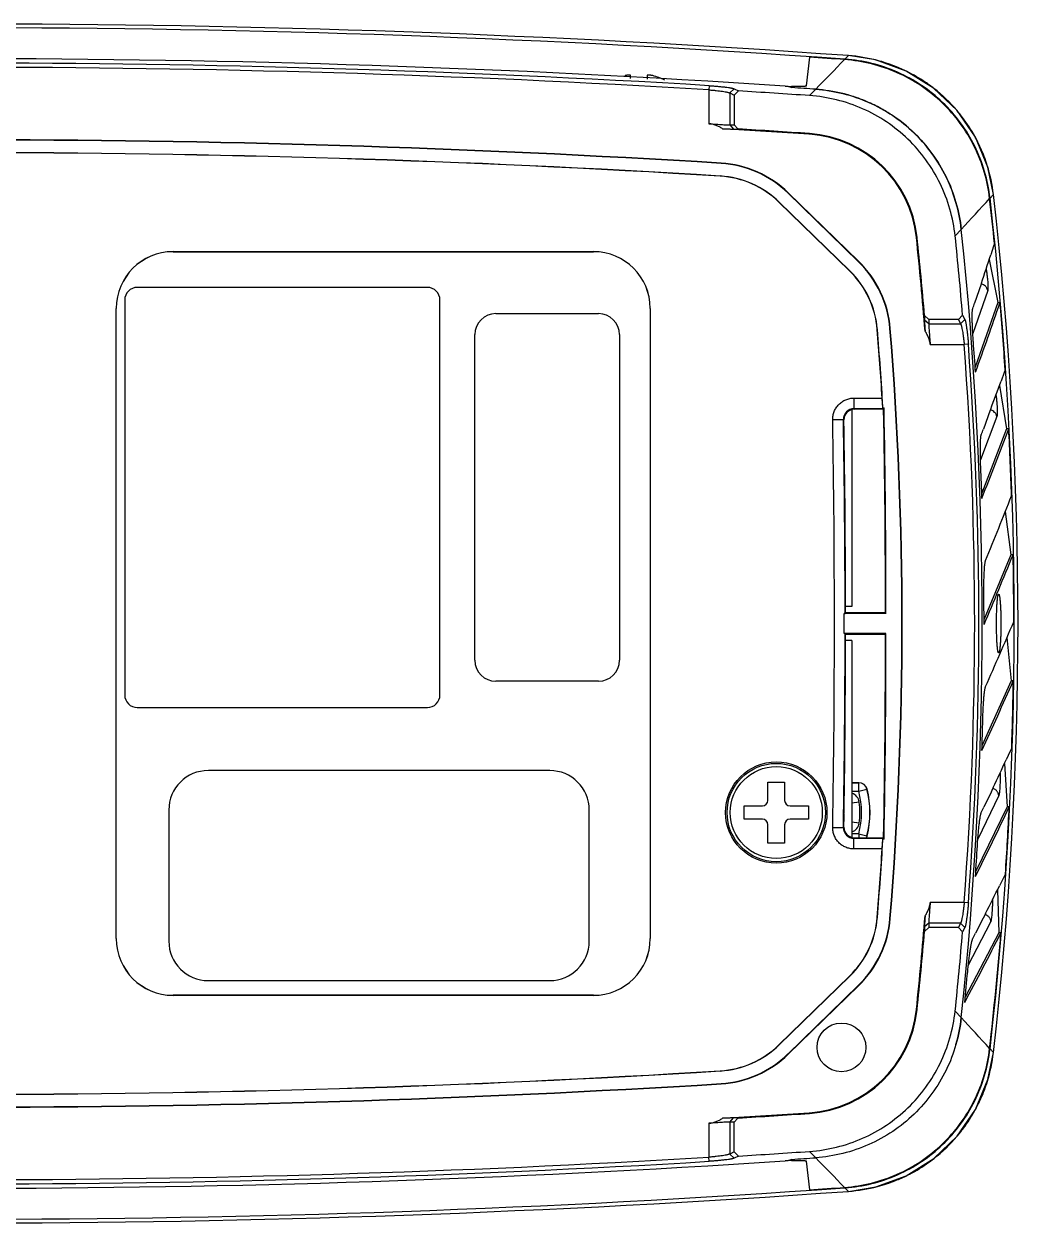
# Model space of a CAD drawing. Header units: inches. Extents: x 0 to 22, y 0 to 17.
# Drawn here: x 16.685 to 19.05, y 3.334 to 6.188 of the extents above; entities that cross this region are included whole.
import ezdxf

# ---------------------------------------------------------------- set-up
doc = ezdxf.new("R2010")
doc.units = ezdxf.units.IN
doc.header["$LTSCALE"] = 1.21
doc.header["$MEASUREMENT"] = 0
doc.layers.get('0').update_dxf_attribs({"linetype": 'CONTINUOUS'})
doc.layers.add('02___PRT_ALL_AXES', color=7, linetype='CONTINUOUS')
doc.layers.add('3_ALL_AXES', color=7, linetype='CONTINUOUS')

msp = doc.modelspace()

# ---------------------------------------------------------------- linework, layer by layer
at = {"color": 7, "linetype": 'Continuous'}
for p, q in [((18.5538, 6.1093), (18.5458, 6.0408)), ((18.128, 6.0657), (18.1279, 6.0659)), ((18.128, 6.0587), (18.128, 6.0657)), ((18.1679, 6.0659), (18.1678, 6.0657)), ((18.1678, 6.0657), (18.1678, 6.0568)), ((18.364, 6.0241), (18.3743, 6.019)), ((18.385, 6.0289), (18.3743, 6.019)), ((18.3745, 6.0341), (18.385, 6.0289)), ((18.5251, 6.0392), (18.5112, 6.0396)), ((18.3743, 6.019), (18.3743, 5.9485)), ((18.364, 5.9481), (18.3743, 5.9485)), ((18.3732, 5.9382), (18.3838, 5.9385)), ((18.3743, 5.9485), (18.3838, 5.9385)), ((18.5025, 5.786), (18.6706, 5.6223)), ((18.5031, 5.7865), (18.6711, 5.6228)), ((18.6494, 5.6005), (18.4813, 5.7642)), ((18.4816, 5.7645), (18.6496, 5.6008)), ((18.9919, 5.6594), (18.9851, 5.6387)), ((18.9939, 5.6654), (18.9919, 5.6594)), ((17.04, 5.6464), (18.04, 5.6464)), ((17.04, 5.6463), (18.04, 5.6463)), ((18.9815, 5.6277), (19.0019, 5.525)), ((18.9619, 5.569), (18.9467, 5.5241)), ((18.9626, 5.5711), (18.9619, 5.569)), ((16.9049, 4.0113), (16.9049, 5.5113)), ((16.905, 4.0113), (16.905, 5.5113)), ((18.175, 5.5113), (18.175, 4.0113)), ((18.1751, 5.5113), (18.1751, 4.0113)), ((19.0019, 5.525), (18.948, 5.3716)), ((19.0071, 5.5249), (19.0019, 5.525)), ((17.8079, 5.4988), (18.0519, 5.4988)), ((18.8276, 5.4941), (18.8274, 5.4835)), ((18.8276, 5.4941), (18.8375, 5.4848)), ((18.8375, 5.4848), (18.8374, 5.4744)), ((18.9082, 5.4848), (18.8375, 5.4848)), ((18.9082, 5.4848), (18.918, 5.4956)), ((18.9082, 5.4848), (18.9134, 5.4744)), ((18.918, 5.4956), (18.9234, 5.4851)), ((17.7579, 4.6738), (17.7579, 5.4488)), ((18.1019, 5.4488), (18.1019, 4.6738)), ((19.017, 5.359), (19.0095, 5.3382)), ((19.0193, 5.3654), (19.017, 5.359)), ((19.0057, 5.3277), (19.0226, 5.225)), ((18.6596, 5.2978), (18.7267, 5.2978)), ((18.6549, 5.2701), (18.6549, 4.8018)), ((18.7314, 5.2724), (18.6596, 5.2724)), ((18.7303, 5.2713), (18.6607, 5.2713)), ((18.7285, 5.2744), (18.7314, 5.2744)), ((18.7303, 5.2713), (18.7314, 5.2724)), ((18.984, 5.2688), (18.9674, 5.2241)), ((18.9849, 5.2711), (18.984, 5.2688)), ((19.0226, 5.225), (18.9636, 5.0716)), ((19.0277, 5.2249), (19.0226, 5.225)), ((19.0197, 5.0277), (19.0331, 4.925)), ((19.0331, 4.925), (18.9691, 4.7716)), ((19.0382, 4.9249), (19.0331, 4.925)), ((18.6366, 4.7853), (18.6386, 4.7854)), ((18.7358, 4.7853), (18.6366, 4.7853)), ((18.6397, 4.7865), (18.6386, 4.7854)), ((18.7347, 4.7865), (18.6397, 4.7865)), ((18.7347, 4.7865), (18.7358, 4.7853)), ((18.7358, 4.7373), (18.6366, 4.7373)), ((18.6386, 4.7372), (18.6366, 4.7373)), ((18.6397, 4.7361), (18.6386, 4.7372)), ((18.6397, 4.7361), (18.7347, 4.7361)), ((18.6549, 4.7208), (18.6549, 4.2525)), ((18.7347, 4.7361), (18.7358, 4.7373)), ((19.0236, 4.7277), (19.0336, 4.625)), ((18.0519, 4.6238), (17.8079, 4.6238)), ((19.0336, 4.625), (18.9643, 4.4716)), ((19.0387, 4.6249), (19.0336, 4.625)), ((19.0314, 4.4578), (19.0217, 4.437)), ((19.0348, 4.4654), (19.0314, 4.4578)), ((19.0174, 4.4277), (19.0239, 4.325)), ((17.9359, 4.4113), (17.1239, 4.4113)), ((18.455, 4.384), (18.4948, 4.384)), ((18.455, 4.3402), (18.455, 4.384)), ((18.4948, 4.384), (18.4948, 4.3402)), ((18.6714, 4.3823), (18.6549, 4.3823)), ((18.9894, 4.3678), (18.9859, 4.3602)), ((18.9909, 4.371), (18.9894, 4.3678)), ((18.9859, 4.3602), (18.9687, 4.3241)), ((17.0299, 4.3173), (17.0299, 4.0053)), ((18.0299, 4.0053), (18.0299, 4.3173)), ((18.3981, 4.3272), (18.4419, 4.3272)), ((18.3981, 4.2954), (18.3981, 4.3272)), ((18.5078, 4.3272), (18.5516, 4.3272)), ((18.5516, 4.3272), (18.5516, 4.2954)), ((19.0239, 4.325), (18.9494, 4.1716)), ((19.0291, 4.3249), (19.0239, 4.325)), ((18.4419, 4.2954), (18.3981, 4.2954)), ((18.455, 4.2386), (18.455, 4.2824)), ((18.4948, 4.2824), (18.4948, 4.2386)), ((18.5516, 4.2954), (18.5078, 4.2954)), ((18.4948, 4.2386), (18.455, 4.2386)), ((18.6596, 4.2502), (18.7314, 4.2502)), ((18.7267, 4.2248), (18.6596, 4.2248)), ((18.6607, 4.2513), (18.7303, 4.2513)), ((18.7314, 4.2482), (18.7285, 4.2482)), ((18.7303, 4.2513), (18.7314, 4.2502)), ((19.0159, 4.1574), (19.0056, 4.1366)), ((19.0199, 4.1654), (19.0159, 4.1574)), ((19.0011, 4.1277), (19.0042, 4.025)), ((18.9672, 4.0601), (18.9489, 4.0241)), ((18.9709, 4.0674), (18.9672, 4.0601)), ((18.9727, 4.071), (18.9709, 4.0674)), ((18.8274, 4.0391), (18.8276, 4.0285)), ((18.8375, 4.0378), (18.8276, 4.0285)), ((18.8374, 4.0482), (18.8375, 4.0378)), ((18.9082, 4.0378), (18.8375, 4.0378)), ((18.9134, 4.0482), (18.9082, 4.0378)), ((18.918, 4.027), (18.9082, 4.0378)), ((18.9234, 4.0375), (18.918, 4.027)), ((19.0042, 4.025), (18.9243, 3.8716)), ((19.0094, 4.0249), (19.0042, 4.025)), ((17.1239, 3.9113), (17.9359, 3.9113)), ((18.4813, 3.7584), (18.6494, 3.9221)), ((18.6496, 3.9218), (18.4816, 3.7581)), ((18.6706, 3.9003), (18.5025, 3.7366)), ((18.6711, 3.8998), (18.5031, 3.7361)), ((18.04, 3.8763), (17.04, 3.8763)), ((18.04, 3.8762), (17.04, 3.8762)), ((18.3743, 3.5741), (18.364, 3.5745)), ((18.3838, 3.5841), (18.3732, 3.5844)), ((18.3838, 3.5841), (18.3743, 3.5741)), ((18.3743, 3.5036), (18.3743, 3.5741)), ((18.3743, 3.5036), (18.364, 3.4985)), ((18.3743, 3.5036), (18.385, 3.4937)), ((18.385, 3.4937), (18.3745, 3.4885)), ((18.5112, 3.483), (18.5251, 3.4834)), ((18.5458, 3.4818), (18.5538, 3.4133))]:
    msp.add_line(p, q, dxfattribs=at)
at = {"color": 9, "linetype": 'Continuous'}
for p, q in [((18.6464, 6.1129), (18.6383, 6.1045)), ((18.6465, 6.1129), (18.6464, 6.1129)), ((18.3153, 6.0414), (18.3147, 6.0315)), ((18.3147, 6.0315), (18.3147, 5.9509)), ((18.3745, 6.0341), (18.364, 6.0241)), ((18.364, 6.0241), (18.364, 5.9481)), ((18.5686, 6.0329), (18.5539, 6.0178)), ((18.364, 5.9481), (18.3732, 5.9382)), ((18.5535, 5.9256), (18.5536, 5.9274)), ((18.3435, 5.8564), (18.3435, 5.8572)), ((18.3416, 5.826), (18.3416, 5.8264)), ((18.5025, 5.786), (18.5031, 5.7865)), ((18.9914, 5.7826), (18.9833, 5.7739)), ((18.9914, 5.7826), (18.9914, 5.7826)), ((18.4813, 5.7642), (18.4816, 5.7645)), ((18.8082, 5.6802), (18.8099, 5.6803)), ((18.9148, 5.6994), (18.9003, 5.6838)), ((17.04, 5.6463), (17.04, 5.6464)), ((18.04, 5.6463), (18.04, 5.6464)), ((18.6706, 5.6223), (18.6711, 5.6228)), ((18.6496, 5.6008), (18.6494, 5.6005)), ((18.9777, 5.5543), (18.9424, 5.4514)), ((16.905, 5.5113), (16.9049, 5.5113)), ((18.175, 5.5113), (18.1751, 5.5113)), ((18.8374, 5.4744), (18.8274, 5.4835)), ((18.9234, 5.4851), (18.9134, 5.4744)), ((18.7154, 5.461), (18.715, 5.461)), ((18.7453, 5.4634), (18.7461, 5.4635)), ((18.8374, 5.4744), (18.9134, 5.4744)), ((18.8412, 5.4252), (18.9218, 5.4252)), ((18.9318, 5.4259), (18.9218, 5.4252)), ((18.6596, 5.2978), (18.6596, 5.2724)), ((18.6596, 5.2724), (18.6607, 5.2713)), ((18.9995, 5.2537), (18.9607, 5.1506)), ((18.6092, 5.2466), (18.6346, 5.247)), ((18.6346, 5.247), (18.6358, 5.2459)), ((18.6549, 4.382), (18.6711, 4.382)), ((18.6714, 4.3823), (18.6711, 4.382)), ((18.6711, 4.362), (18.6711, 4.382)), ((18.6711, 4.362), (18.6905, 4.367)), ((18.6908, 4.3674), (18.6905, 4.367)), ((18.6549, 4.362), (18.6711, 4.362)), ((19.0039, 4.3517), (18.9543, 4.2481)), ((18.6721, 4.3362), (18.6549, 4.334)), ((18.6721, 4.2864), (18.6549, 4.2886)), ((18.6092, 4.276), (18.6346, 4.2756)), ((18.6346, 4.2756), (18.6358, 4.2767)), ((18.6711, 4.2606), (18.6549, 4.2606)), ((18.6711, 4.2606), (18.6905, 4.2556)), ((18.6711, 4.2606), (18.6711, 4.2513)), ((18.6596, 4.2502), (18.6607, 4.2513)), ((18.6596, 4.2248), (18.6596, 4.2502)), ((18.9218, 4.0974), (18.8412, 4.0974)), ((18.9318, 4.0967), (18.9218, 4.0974)), ((18.715, 4.0616), (18.7154, 4.0616)), ((18.7453, 4.0592), (18.7461, 4.0591)), ((18.8374, 4.0482), (18.8274, 4.0391)), ((18.9134, 4.0482), (18.8374, 4.0482)), ((18.9234, 4.0375), (18.9134, 4.0482)), ((18.9317, 3.9472), (18.985, 4.051)), ((16.905, 4.0113), (16.9049, 4.0113)), ((18.175, 4.0113), (18.1751, 4.0113)), ((18.6494, 3.9221), (18.6496, 3.9218)), ((18.6706, 3.9003), (18.6711, 3.8998)), ((17.04, 3.8763), (17.04, 3.8762)), ((18.04, 3.8763), (18.04, 3.8762)), ((18.8082, 3.8424), (18.8099, 3.8423)), ((18.9148, 3.8232), (18.9003, 3.8388)), ((18.4816, 3.7581), (18.4813, 3.7584)), ((18.9914, 3.74), (18.9833, 3.7487)), ((18.9914, 3.74), (18.9914, 3.74)), ((18.5025, 3.7366), (18.5031, 3.7361)), ((18.3416, 3.6961), (18.3416, 3.6965)), ((18.3435, 3.6662), (18.3435, 3.6654)), ((18.5535, 3.597), (18.5536, 3.5952)), ((18.3147, 3.5717), (18.3147, 3.4911)), ((18.364, 3.5745), (18.3732, 3.5844)), ((18.364, 3.5745), (18.364, 3.4985)), ((18.3153, 3.4812), (18.3147, 3.4911)), ((18.3745, 3.4885), (18.364, 3.4985)), ((18.5686, 3.4897), (18.5539, 3.5048)), ((18.6464, 3.4097), (18.6383, 3.4181)), ((18.6465, 3.4097), (18.6464, 3.4097))]:
    msp.add_line(p, q, dxfattribs=at)
at = {"color": 7, "linetype": 'Continuous'}
for points in [[(18.9914, 5.7826), (18.978, 5.8475), (18.9484, 5.9187), (18.9048, 5.9823), (18.849, 6.0356), (18.7835, 6.0763), (18.711, 6.1026), (18.6465, 6.1129)], [(18.6465, 3.4097), (18.7119, 3.4202), (18.7842, 3.4467), (18.8497, 3.4875), (18.9053, 3.541), (18.9488, 3.6047), (18.9783, 3.676), (18.9914, 3.74)]]:
    msp.add_lwpolyline(points, dxfattribs=at)
for radius in [0.1205, 0.117]:
    msp.add_circle((18.4749, 4.3113), radius, dxfattribs=at)
for centre, radius, start, end in [((16.5299, -23.5767), 29.765, 85.92227, 94.07773), ((16.5299, -23.5767), 29.756, 85.93678, 94.06322), ((16.5299, -23.5767), 29.7549, 85.93861, 86.09974), ((16.5299, -23.5767), 29.6823, 86.20225, 93.79775), ((16.5299, -23.5767), 29.6719, 86.5502, 93.4498), ((16.5299, -23.5767), 29.6619, 86.5502, 93.4498), ((18.1301, 6.0027), 0.0643, 102.5764, 103.6147), ((18.1656, 6.0025), 0.0645, 76.3868, 77.422), ((18.1479, 5.9293), 0.1399, 63.6836, 76.3873), ((16.5299, -23.5767), 29.6637, 86.08748, 86.41449), ((18.5388, 6.684), 0.645, 266.1822, 267.5465), ((16.5299, -23.5767), 29.6797, 86.06117, 86.17033), ((18.5428, 5.6583), 0.3754, 76.1125, 86.0573), ((18.5431, 5.6597), 0.3741, 70.6471, 76.107), ((18.5431, 5.6597), 0.374, 66.1073, 70.649), ((18.5431, 5.6597), 0.374, 60.3711, 66.1025), ((18.5433, 5.6602), 0.3735, 56.0952, 60.3722), ((18.5434, 5.6604), 0.3733, 49.7871, 56.0912), ((16.5299, -23.5767), 29.5717, 86.07606, 86.47698), ((16.5299, -23.5767), 29.5734, 86.07606, 86.40576), ((18.5435, 5.6604), 0.3732, 46.0701, 49.7899), ((16.5299, -23.5767), 29.4897, 86.47405, 93.52595), ((16.5299, -23.5767), 29.4889, 86.47405, 93.52595), ((18.5347, 5.6513), 0.275, 6.0248, 86.0761), ((18.5347, 5.6513), 0.2767, 6.0248, 86.0761), ((18.5433, 5.6603), 0.3734, 36.9015, 46.0662), ((16.5299, -23.5767), 29.4589, 86.47405, 93.52595), ((16.5299, -23.5767), 29.4585, 86.47405, 93.52595), ((18.544, 5.6608), 0.3725, 36.0443, 36.9012), ((18.5429, 5.66), 0.3739, 26.0335, 36.0392), ((18.3281, 5.6069), 0.2508, 45.7546, 86.474), ((18.3281, 5.6069), 0.25, 45.7546, 86.474), ((18.3281, 5.6069), 0.22, 45.7546, 86.474), ((18.3281, 5.6069), 0.2196, 45.7546, 86.474), ((18.543, 5.6601), 0.3738, 22.5175, 26.0305), ((18.5427, 5.66), 0.3741, 16.0302, 22.5193), ((10.1021, 4.7613), 8.9377, 5.80568, 6.498), ((10.1021, 4.7613), 8.9388, 353.49573, 6.50427), ((10.1021, 4.7613), 8.9478, 353.44596, 6.55404), ((18.5415, 5.6596), 0.3754, 6.0798, 16.0248), ((10.1021, 4.7613), 8.7545, 4.55998, 6.02475), ((10.1021, 4.7613), 8.7562, 4.80046, 6.02475), ((10.1021, 4.7613), 8.8465, 4.76153, 5.98531), ((10.1021, 4.7613), 8.8625, 353.92383, 6.07617), ((17.04, 5.5113), 0.1351, 90, 180), ((17.04, 5.5113), 0.135, 90, 180), ((18.04, 5.5113), 0.1351, 0, 90), ((18.04, 5.5113), 0.135, 0, 90), ((18.4961, 5.4432), 0.2508, 4.6442, 45.7546), ((8.2836, 9.1679), 11.2685, 341.38617, 341.74822), ((18.4961, 5.4432), 0.2196, 4.6442, 45.7546), ((18.4961, 5.4432), 0.22, 4.6442, 45.7546), ((18.4961, 5.4432), 0.25, 4.6442, 45.7546), ((10.1021, 4.7613), 8.9377, 3.87552, 4.9014), ((17.8079, 5.4488), 0.05, 90, 180), ((18.0519, 5.4488), 0.05, 0, 90), ((10.1021, 4.7613), 8.6413, 3.55977, 4.64416), ((10.1021, 4.7613), 8.6417, 3.40413, 4.64416), ((10.1021, 4.7613), 8.6717, 355.35584, 4.64416), ((10.1021, 4.7613), 8.6725, 355.35584, 4.64416), ((10.1021, 4.7613), 8.8447, 355.69525, 4.30475), ((10.1021, 4.7613), 8.8547, 355.69525, 4.30475), ((8.3212, 9.2138), 11.3692, 339.7089, 340.06914), ((18.6596, 5.2474), 0.025, 89.9698, 180.9734), ((18.6607, 5.2463), 0.025, 89.9963, 180.9443), ((-10.8798, 4.7613), 29.6145, 0.04872, 0.98676), ((-10.8798, 4.7613), 29.6156, 0.04653, 0.99278), ((-10.8798, 4.7613), 29.493, 359.05722, 0.94278), ((-10.8798, 4.7613), 29.5184, 0.04675, 0.94278), ((-10.8798, 4.7613), 29.5195, 0.04888, 0.94061), ((10.1021, 4.7613), 8.9377, 1.94976, 2.97358), ((10.1021, 4.7613), 8.9377, 0.0262, 1.04912), ((-10.8798, 4.7613), 29.5164, 359.95332, 0.04668), ((-10.8798, 4.7613), 29.5184, 359.05722, 359.95325), ((-10.8798, 4.7613), 29.5195, 359.12539, 359.95112), ((-10.8798, 4.7613), 29.6145, 359.01324, 359.95128), ((-10.8798, 4.7613), 29.6156, 359.00722, 359.95347), ((17.8079, 4.6738), 0.05, 180, 270), ((18.0519, 4.6738), 0.05, 270, 360), ((10.1021, 4.7613), 8.9377, 358.10267, 359.12585), ((8.458, 9.3293), 11.6417, 334.79187, 335.1501), ((17.1239, 4.3173), 0.094, 90, 180), ((17.9359, 4.3173), 0.094, 0, 90), ((18.6714, 4.3624), 0.02, 14.5547, 90.0088), ((18.4749, 4.3113), 0.223, 345.4365, 14.5635), ((18.4419, 4.3402), 0.013, 270, 360), ((18.5078, 4.3402), 0.013, 180, 270), ((18.4754, 4.3113), 0.1604, 359.1192, 0.0006), ((10.1021, 4.7613), 8.9377, 356.17701, 357.20159), ((18.4419, 4.2824), 0.013, 0, 90), ((18.5078, 4.2824), 0.013, 90, 180), ((-10.8798, 4.7613), 29.5195, 359.05939, 359.12295), ((18.6596, 4.2752), 0.025, 179.027, 270.0306), ((18.6607, 4.2763), 0.025, 179.0557, 270.0037), ((18.6715, 4.2602), 0.0199, 332.6418, 345.4004), ((10.1021, 4.7613), 8.6413, 355.35584, 356.44023), ((10.1021, 4.7613), 8.6417, 355.35584, 356.59587), ((8.5102, 9.3601), 11.7234, 333.18215, 333.54082), ((18.4961, 4.0794), 0.2196, 314.2454, 355.3558), ((18.4961, 4.0794), 0.22, 314.2454, 355.3558), ((18.4961, 4.0794), 0.25, 314.2454, 355.3558), ((18.4961, 4.0794), 0.2508, 314.2454, 355.3558), ((10.1021, 4.7613), 8.7545, 353.97525, 355.44002), ((10.1021, 4.7613), 8.7562, 353.97525, 355.19954), ((10.1021, 4.7613), 8.8465, 354.01469, 355.23847), ((10.1021, 4.7613), 8.9377, 353.502, 355.27416), ((17.04, 4.0113), 0.1351, 180, 270), ((17.04, 4.0113), 0.135, 180, 270), ((17.1239, 4.0053), 0.094, 180, 270), ((17.9359, 4.0053), 0.094, 270, 360), ((18.04, 4.0113), 0.1351, 270, 360), ((18.04, 4.0113), 0.135, 270, 360), ((18.5347, 3.8713), 0.275, 273.9239, 353.9752), ((18.5347, 3.8713), 0.2767, 273.9239, 353.9752), ((18.5415, 3.863), 0.3754, 343.9768, 353.9199), ((18.3281, 3.9157), 0.2196, 273.526, 314.2454), ((18.3281, 3.9157), 0.22, 273.526, 314.2454), ((18.3281, 3.9157), 0.25, 273.526, 314.2454), ((18.3281, 3.9157), 0.2508, 273.526, 314.2454), ((16.5299, 33.0993), 29.4589, 266.47405, 273.52595), ((16.5299, 33.0993), 29.4585, 266.47405, 273.52595), ((16.5299, 33.0993), 29.4897, 266.47405, 273.52595), ((16.5299, 33.0993), 29.4889, 266.47405, 273.52595), ((16.5299, 33.0993), 29.5717, 273.52302, 273.92394), ((16.5299, 33.0993), 29.5734, 273.59424, 273.92394), ((16.5299, 33.0993), 29.6823, 266.20225, 273.79775), ((16.5299, 33.0993), 29.6619, 266.5502, 273.4498), ((16.5299, 33.0993), 29.6637, 273.58551, 273.91252), ((18.5397, 2.8224), 0.6612, 92.4702, 93.8011), ((16.5299, 33.0993), 29.6797, 273.82967, 273.93883), ((16.5299, 33.0993), 29.6719, 266.5502, 273.4498), ((16.5299, 33.0993), 29.765, 265.92227, 274.07773), ((16.5299, 33.0993), 29.756, 265.93678, 274.06322), ((16.5299, 33.0993), 29.7549, 273.90026, 274.06139)]:
    msp.add_arc(centre, radius, start, end, dxfattribs=at)
at = {"color": 9, "linetype": 'Continuous'}
for centre, radius, start, end in [((16.5299, -23.5767), 29.765, 85.92227, 94.07773), ((18.6196, 5.7382), 0.3757, 75.2424, 85.9055), ((-8.1885, 32.1341), 37.3793, 315.7109, 315.86183), ((18.6201, 5.7402), 0.3737, 68.4719, 75.2366), ((18.62, 5.7399), 0.3739, 63.6352, 68.4757), ((18.62, 5.74), 0.3738, 55.9795, 63.6304), ((18.6203, 5.7404), 0.3734, 52.0389, 55.9835), ((18.6202, 5.7403), 0.3735, 40.5118, 52.0318), ((18.6204, 5.7405), 0.3732, 37.069, 40.5054), ((18.6197, 5.74), 0.3741, 28.9178, 37.0699), ((18.6198, 5.7401), 0.3739, 24.185, 28.9104), ((18.6201, 5.7402), 0.3737, 17.312, 24.1887), ((18.6181, 5.7396), 0.3757, 6.5708, 17.3056), ((-11.7197, 33.9785), 41.6915, 317.28938, 317.42644), ((10.1021, 4.7613), 8.9478, 353.44596, 6.55404), ((18.6711, 4.362), 0.02, 14.5401, 89.9417), ((18.4749, 4.3113), 0.2227, 345.5182, 14.4818), ((18.6473, 4.3331), 0.025, 7.1975, 72.2502), ((18.4749, 4.3113), 0.2027, 345.5182, 14.4818), ((18.4749, 4.3113), 0.1988, 352.8019, 7.1981), ((18.6473, 4.2895), 0.025, 287.7195, 352.8024), ((-11.7197, -24.4559), 41.6915, 42.57356, 42.71062), ((18.6181, 3.783), 0.3757, 342.7655, 353.4292), ((18.6201, 3.7824), 0.3737, 335.991, 342.7597), ((18.6198, 3.7825), 0.3739, 331.1579, 335.9948), ((18.6199, 3.7825), 0.3738, 323.4927, 331.1531), ((18.6202, 3.7823), 0.3735, 308.0344, 319.5543), ((18.6203, 3.7822), 0.3734, 319.5615, 323.4967), ((-8.1885, -22.6115), 37.3793, 44.13817, 44.2891), ((18.6204, 3.7821), 0.3732, 304.5775, 308.0279), ((18.6199, 3.7828), 0.3741, 296.4406, 304.5784), ((18.6201, 3.7825), 0.3737, 284.835, 291.7072), ((18.62, 3.7827), 0.3739, 291.7035, 296.4331), ((16.5299, 33.0993), 29.765, 265.92227, 274.07773), ((18.6196, 3.7844), 0.3757, 274.0945, 284.8287)]:
    msp.add_arc(centre, radius, start, end, dxfattribs=at)
at = {"color": 7, "linetype": 'Continuous'}
for centre, major_axis, ratio, start_param, end_param in [((11.5635, -23.5767), (30.8001, 0), 0.986914, 1.34323, 1.343774), ((10.0218, 9.2921), (-0.1871, 10.56), 0.90328, -1.952907, -1.951607), ((10.1803, 9.1767), (0.1847, 10.4173), 0.90573, -1.929891, -1.912852), ((10.0904, 4.7592), (8.7356, 1.588), 0.999999, -0.112185, -0.103945), ((10.1021, 4.6129), (0, 8.6531), 0.999853, -1.494268, -1.491555), ((-10.8798, 5.2693), (0, 29.6155), 0.999853, -1.570692, -1.570623), ((10.0205, 9.3637), (-0.19, 10.7207), 0.90316, -1.984476, -1.98318), ((10.1814, 9.2387), (0.1874, 10.5696), 0.905845, -1.961212, -1.944204), ((10.0904, 4.7596), (8.7837, 1.2957), 0.999999, -0.112698, -0.104473), ((10.0192, 9.4356), (-0.1928, 10.8815), 0.903039, -2.01553, -2.000019), ((10.1825, 9.3004), (0.1901, 10.7216), 0.905961, -1.992042, -1.975048), ((10.0904, 4.76), (8.822, 1.0013), 0.999999, -0.113104, -0.104884), ((10.018, 9.5076), (-0.1957, 11.0426), 0.902916, -2.046119, -2.030614), ((10.1836, 9.362), (0.1928, 10.8735), 0.906079, -2.022431, -2.00543), ((10.0904, 4.7604), (8.8506, 0.7049), 0.999999, -0.113402, -0.105178), ((10.1847, 9.4233), (0.1955, 11.0252), 0.906199, -2.052426, -2.035399), ((10.0167, 9.5799), (-0.1985, 11.2039), 0.902791, -2.076289, -2.074993), ((10.1021, 4.9097), (0, 8.6531), 0.999853, -1.650038, -1.647325), ((-10.8798, 4.2533), (0, 29.6155), 0.999853, -1.57097, -1.570901), ((10.0904, 4.7608), (8.8693, 0.4064), 0.999999, -0.11359, -0.105353), ((10.1858, 9.4844), (0.1982, 11.1766), 0.90632, -2.082072, -2.064998), ((10.0154, 9.6524), (-0.2014, 11.3655), 0.902663, -2.106088, -2.104789), ((10.0904, 4.7612), (8.8779, 0.1057), 0.999999, -0.113666, -0.105407), ((11.5635, 33.0993), (30.8001, 0), 0.986914, -1.343774, -1.34323)]:
    msp.add_ellipse(centre, major_axis=major_axis, ratio=ratio, start_param=start_param, end_param=end_param, dxfattribs=at)
for points, knots in [([(18.9823, 5.7728), (18.9799, 5.7942), (18.9713, 5.8368), (18.9476, 5.8973), (18.9138, 5.9529), (18.8709, 6.0019), (18.8202, 6.0426), (18.7632, 6.074), (18.7017, 6.0951), (18.6588, 6.1019), (18.6373, 6.1034)], [0, 0, 0, 0, 0.125, 0.25, 0.375, 0.5, 0.625, 0.75, 0.875, 1, 1, 1, 1]), ([(18.9833, 5.7739), (18.9809, 5.7953), (18.9723, 5.8378), (18.9486, 5.8984), (18.9148, 5.954), (18.8719, 6.0029), (18.8212, 6.0437), (18.7642, 6.0751), (18.7027, 6.0962), (18.6598, 6.103), (18.6383, 6.1045)], [0, 0, 0, 0, 0.124999, 0.25, 0.375, 0.5, 0.625, 0.75, 0.875001, 1, 1, 1, 1]), ([(18.1279, 6.0659), (18.1279, 6.066), (18.1278, 6.066), (18.1277, 6.0661), (18.1276, 6.0662), (18.1275, 6.0663), (18.1273, 6.0664), (18.127, 6.0665), (18.1266, 6.0666), (18.1261, 6.0666), (18.1255, 6.0667), (18.1248, 6.0667), (18.124, 6.0667), (18.1232, 6.0666), (18.122, 6.0665), (18.1203, 6.0663), (18.1182, 6.066), (18.1168, 6.0657), (18.1161, 6.0655)], [0, 0, 0, 0, 0.010078, 0.021012, 0.033074, 0.046466, 0.061327, 0.077754, 0.115519, 0.16001, 0.211197, 0.268875, 0.332709, 0.402263, 0.47702, 0.639771, 0.81589, 1, 1, 1, 1]), ([(18.1797, 6.0655), (18.1789, 6.0657), (18.1775, 6.066), (18.1754, 6.0663), (18.1738, 6.0665), (18.1725, 6.0666), (18.1717, 6.0667), (18.1709, 6.0667), (18.1702, 6.0667), (18.1696, 6.0666), (18.1691, 6.0666), (18.1687, 6.0665), (18.1684, 6.0664), (18.1683, 6.0663), (18.1681, 6.0662), (18.168, 6.0661), (18.1679, 6.066), (18.1679, 6.066), (18.1679, 6.0659)], [0, 0, 0, 0, 0.184115, 0.360237, 0.522988, 0.597744, 0.667297, 0.73113, 0.788807, 0.839993, 0.884483, 0.922247, 0.938674, 0.953535, 0.966926, 0.978989, 0.989923, 1, 1, 1, 1]), ([(18.3147, 6.0315), (18.3176, 6.0312), (18.3234, 6.0308), (18.3317, 6.03), (18.3395, 6.0291), (18.3466, 6.0281), (18.3519, 6.0273), (18.3556, 6.0266), (18.3579, 6.0261), (18.36, 6.0256), (18.3616, 6.0251), (18.3629, 6.0246), (18.3637, 6.0243), (18.364, 6.0241)], [0, 0, 0, 0, 0.17471, 0.344384, 0.503592, 0.647767, 0.772717, 0.826782, 0.874742, 0.916258, 0.951046, 0.978966, 1, 1, 1, 1]), ([(18.3153, 6.0414), (18.3186, 6.0412), (18.3252, 6.0408), (18.335, 6.04), (18.3445, 6.0391), (18.3532, 6.0381), (18.3599, 6.0372), (18.3645, 6.0365), (18.3673, 6.036), (18.3698, 6.0355), (18.3717, 6.035), (18.3732, 6.0346), (18.3741, 6.0342), (18.3745, 6.0341)], [0, 0, 0, 0, 0.164937, 0.330905, 0.493043, 0.643949, 0.774502, 0.830218, 0.87889, 0.920088, 0.953835, 0.980375, 1, 1, 1, 1]), ([(18.5458, 6.0408), (18.5458, 6.0407), (18.5457, 6.0406), (18.5456, 6.0405), (18.5453, 6.0403), (18.5449, 6.0402), (18.5443, 6.04), (18.5435, 6.0399), (18.5426, 6.0397), (18.5414, 6.0396), (18.5397, 6.0394), (18.5371, 6.0393), (18.5335, 6.0392), (18.5295, 6.0392), (18.5266, 6.0392), (18.5251, 6.0392)], [0, 0, 0, 0, 0.011375, 0.018837, 0.027858, 0.05108, 0.081638, 0.119721, 0.165384, 0.218542, 0.279028, 0.421237, 0.590401, 0.784232, 1, 1, 1, 1]), ([(18.5686, 6.0329), (18.5903, 6.0314), (18.6335, 6.0246), (18.6954, 6.0034), (18.7528, 5.9717), (18.8038, 5.9306), (18.8468, 5.8812), (18.8806, 5.825), (18.9041, 5.7639), (18.9125, 5.721), (18.9148, 5.6994)], [0, 0, 0, 0, 0.125, 0.25, 0.375, 0.5, 0.625, 0.75, 0.875, 1, 1, 1, 1]), ([(18.9003, 5.6838), (18.898, 5.7054), (18.8897, 5.7484), (18.8662, 5.8096), (18.8325, 5.8659), (18.7894, 5.9154), (18.7384, 5.9566), (18.6809, 5.9883), (18.6189, 6.0096), (18.5756, 6.0163), (18.5539, 6.0178)], [0, 0, 0, 0, 0.125, 0.25, 0.375, 0.5, 0.625, 0.75, 0.875, 1, 1, 1, 1]), ([(18.347, 5.9391), (18.3446, 5.9406), (18.3395, 5.9434), (18.3316, 5.9471), (18.3234, 5.9498), (18.3176, 5.9507), (18.3147, 5.9509)], [0, 0, 0, 0, 0.249962, 0.499987, 0.750013, 1, 1, 1, 1]), ([(18.3147, 5.9509), (18.3204, 5.9505), (18.3288, 5.9499), (18.3395, 5.9492), (18.3465, 5.9488), (18.3526, 5.9485), (18.357, 5.9483), (18.3599, 5.9482), (18.3616, 5.9481), (18.3629, 5.9481), (18.3637, 5.9481), (18.364, 5.9481)], [0, 0, 0, 0, 0.347145, 0.507526, 0.652527, 0.777771, 0.879353, 0.920291, 0.9542, 0.980842, 1, 1, 1, 1]), ([(18.347, 5.9391), (18.3502, 5.9389), (18.3559, 5.9386), (18.3627, 5.9384), (18.3671, 5.9382), (18.3697, 5.9382), (18.3716, 5.9381), (18.3728, 5.9381), (18.3732, 5.9382)], [0, 0, 0, 0, 0.362074, 0.656943, 0.775052, 0.872146, 0.947364, 1, 1, 1, 1]), ([(18.9436, 5.4322), (18.9433, 5.4368), (18.9426, 5.446), (18.9419, 5.4594), (18.9413, 5.4719), (18.941, 5.4833), (18.9409, 5.4919), (18.941, 5.4978), (18.9411, 5.5016), (18.9413, 5.5048), (18.9415, 5.5075), (18.9418, 5.5096), (18.9421, 5.5108), (18.9423, 5.5113)], [0, 0, 0, 0, 0.176043, 0.346784, 0.507106, 0.651965, 0.777038, 0.830883, 0.878426, 0.919365, 0.953398, 0.980287, 1, 1, 1, 1]), ([(18.8274, 5.4835), (18.8274, 5.483), (18.8274, 5.4819), (18.8275, 5.4799), (18.8276, 5.4774), (18.8278, 5.4729), (18.8282, 5.4662), (18.8286, 5.4605), (18.8288, 5.4573)], [0, 0, 0, 0, 0.052592, 0.127785, 0.224872, 0.342988, 0.637892, 1, 1, 1, 1]), ([(18.9234, 5.4851), (18.9236, 5.4847), (18.9239, 5.4839), (18.9244, 5.4824), (18.9249, 5.4804), (18.9254, 5.478), (18.926, 5.4751), (18.9268, 5.4705), (18.9278, 5.4639), (18.929, 5.4551), (18.93, 5.4456), (18.931, 5.4358), (18.9315, 5.4292), (18.9318, 5.4259)], [0, 0, 0, 0, 0.019729, 0.046367, 0.080201, 0.121465, 0.170179, 0.225914, 0.356434, 0.507235, 0.669252, 0.835123, 1, 1, 1, 1]), ([(18.8412, 5.4252), (18.8409, 5.4281), (18.8399, 5.4338), (18.8371, 5.442), (18.8333, 5.4499), (18.8304, 5.4549), (18.8288, 5.4573)], [0, 0, 0, 0, 0.249991, 0.500021, 0.750039, 1, 1, 1, 1]), ([(18.8374, 5.4744), (18.8373, 5.4741), (18.8374, 5.4734), (18.8374, 5.4721), (18.8375, 5.4704), (18.8377, 5.4675), (18.838, 5.4631), (18.8384, 5.457), (18.839, 5.4499), (18.8399, 5.4392), (18.8407, 5.4309), (18.8412, 5.4252)], [0, 0, 0, 0, 0.019143, 0.04579, 0.07972, 0.120689, 0.222347, 0.347652, 0.492674, 0.653027, 1, 1, 1, 1]), ([(18.9134, 5.4744), (18.9136, 5.4741), (18.914, 5.4734), (18.9145, 5.4721), (18.915, 5.4704), (18.9155, 5.4684), (18.9161, 5.4661), (18.9169, 5.4623), (18.9179, 5.457), (18.919, 5.45), (18.92, 5.4422), (18.921, 5.4338), (18.9216, 5.4281), (18.9218, 5.4252)], [0, 0, 0, 0, 0.021197, 0.049277, 0.084214, 0.125859, 0.173923, 0.228064, 0.353063, 0.497155, 0.656171, 0.825583, 1, 1, 1, 1]), ([(18.6092, 5.2466), (18.6092, 5.2498), (18.6097, 5.2564), (18.6119, 5.2643), (18.6147, 5.2704), (18.6172, 5.2748), (18.6201, 5.2789), (18.6235, 5.2827), (18.6272, 5.2861), (18.6313, 5.2892), (18.6356, 5.2918), (18.6416, 5.2947), (18.6497, 5.2972), (18.6563, 5.2978), (18.6596, 5.2978)], [0, 0, 0, 0, 0.12151, 0.245653, 0.308492, 0.371531, 0.434669, 0.497871, 0.561097, 0.62432, 0.687508, 0.750622, 0.876214, 1, 1, 1, 1]), ([(18.9613, 5.1322), (18.9611, 5.1368), (18.9608, 5.146), (18.9604, 5.1594), (18.9603, 5.172), (18.9604, 5.1833), (18.9606, 5.1919), (18.9608, 5.1979), (18.9611, 5.2016), (18.9614, 5.2048), (18.9617, 5.2075), (18.9621, 5.2096), (18.9624, 5.2108), (18.9626, 5.2113)], [0, 0, 0, 0, 0.175988, 0.34665, 0.506864, 0.651612, 0.776614, 0.830452, 0.878016, 0.919007, 0.953127, 0.980137, 1, 1, 1, 1]), ([(18.9688, 4.8322), (18.9687, 4.8368), (18.9687, 4.846), (18.9688, 4.8594), (18.9691, 4.872), (18.9696, 4.8833), (18.9701, 4.8919), (18.9705, 4.8979), (18.9709, 4.9016), (18.9713, 4.9048), (18.9718, 4.9075), (18.9722, 4.9096), (18.9726, 4.9108), (18.9728, 4.9113)], [0, 0, 0, 0, 0.17585, 0.346366, 0.506439, 0.651084, 0.776053, 0.829911, 0.877524, 0.918596, 0.952826, 0.979976, 1, 1, 1, 1]), ([(18.9988, 4.7613), (18.9988, 4.7658), (18.9988, 4.7748), (18.9991, 4.7877), (18.9995, 4.7997), (19, 4.8088), (19.0005, 4.8152), (19.0009, 4.8193), (19.0013, 4.8228), (19.0017, 4.8253), (19.002, 4.8271), (19.0022, 4.8282), (19.0025, 4.8291), (19.0027, 4.8298), (19.0029, 4.8304), (19.0031, 4.8307), (19.0033, 4.831), (19.0035, 4.8312), (19.0038, 4.8312)], [0, 0, 0, 0, 0.193286, 0.379515, 0.550938, 0.701233, 0.7667, 0.824846, 0.87513, 0.917162, 0.934974, 0.950596, 0.964008, 0.975222, 0.984274, 0.988016, 0.991258, 1, 1, 1, 1]), ([(19.0038, 4.8312), (19.0038, 4.8312), (19.0041, 4.8312), (19.0043, 4.8309), (19.0046, 4.8305), (19.0048, 4.8299), (19.0051, 4.8291), (19.0053, 4.8282), (19.0056, 4.8271), (19.0059, 4.8254), (19.0063, 4.8228), (19.0068, 4.8193), (19.0072, 4.8153), (19.0078, 4.8088), (19.0084, 4.7997), (19.0089, 4.7878), (19.0092, 4.7748), (19.0093, 4.7659), (19.0093, 4.7613)], [0, 0, 0, 0, 0.003832, 0.008919, 0.015859, 0.024873, 0.036049, 0.049423, 0.065006, 0.082782, 0.124757, 0.174996, 0.233109, 0.298562, 0.44885, 0.620293, 0.806594, 1, 1, 1, 1]), ([(19.0038, 4.6914), (19.0035, 4.6914), (19.0033, 4.6916), (19.0031, 4.6919), (19.0029, 4.6922), (19.0027, 4.6928), (19.0025, 4.6935), (19.0022, 4.6944), (19.002, 4.6955), (19.0017, 4.6973), (19.0013, 4.6998), (19.0009, 4.7033), (19.0005, 4.7074), (19, 4.7138), (18.9995, 4.7229), (18.9991, 4.7349), (18.9988, 4.7478), (18.9988, 4.7568), (18.9988, 4.7613)], [0, 0, 0, 0, 0.00875, 0.011996, 0.015741, 0.024799, 0.036018, 0.049431, 0.06505, 0.08286, 0.124893, 0.175179, 0.233329, 0.298806, 0.449106, 0.620508, 0.806717, 1, 1, 1, 1]), ([(19.0093, 4.7613), (19.0093, 4.7567), (19.0092, 4.7478), (19.0089, 4.7348), (19.0084, 4.7229), (19.0078, 4.7138), (19.0072, 4.7073), (19.0068, 4.7033), (19.0063, 4.6998), (19.0059, 4.6972), (19.0056, 4.6955), (19.0053, 4.6944), (19.0051, 4.6935), (19.0048, 4.6927), (19.0046, 4.6921), (19.0043, 4.6917), (19.0041, 4.6914), (19.0038, 4.6914), (19.0038, 4.6914)], [0, 0, 0, 0, 0.19341, 0.379729, 0.551194, 0.701476, 0.766919, 0.825028, 0.875265, 0.91724, 0.935018, 0.950604, 0.963976, 0.975148, 0.984156, 0.991088, 0.99617, 1, 1, 1, 1]), ([(18.9661, 4.5322), (18.9662, 4.5368), (18.9665, 4.546), (18.9671, 4.5594), (18.9678, 4.572), (18.9686, 4.5834), (18.9694, 4.5919), (18.9701, 4.5979), (18.9706, 4.6016), (18.9711, 4.6048), (18.9716, 4.6075), (18.9722, 4.6096), (18.9726, 4.6108), (18.9728, 4.6113)], [0, 0, 0, 0, 0.175627, 0.345935, 0.505835, 0.650382, 0.775356, 0.829261, 0.876951, 0.91813, 0.952496, 0.979803, 1, 1, 1, 1]), ([(18.9533, 4.2322), (18.9535, 4.2368), (18.9541, 4.246), (18.9552, 4.2594), (18.9563, 4.272), (18.9575, 4.2833), (18.9586, 4.2919), (18.9595, 4.2979), (18.9601, 4.3016), (18.9607, 4.3048), (18.9614, 4.3075), (18.9619, 4.3096), (18.9624, 4.3108), (18.9626, 4.3113)], [0, 0, 0, 0, 0.175322, 0.345356, 0.505053, 0.649508, 0.774522, 0.8285, 0.876296, 0.91761, 0.952135, 0.979619, 1, 1, 1, 1]), ([(18.6596, 4.2248), (18.6564, 4.2248), (18.6498, 4.2254), (18.6419, 4.2278), (18.6359, 4.2306), (18.6315, 4.2332), (18.6275, 4.2362), (18.6237, 4.2396), (18.6204, 4.2434), (18.6174, 4.2475), (18.6148, 4.2519), (18.612, 4.258), (18.6097, 4.2661), (18.6091, 4.2727), (18.6092, 4.276)], [0, 0, 0, 0, 0.12151, 0.245653, 0.308492, 0.371531, 0.434669, 0.497871, 0.561097, 0.62432, 0.687508, 0.750622, 0.876214, 1, 1, 1, 1]), ([(18.8288, 4.0653), (18.8304, 4.0677), (18.8333, 4.0727), (18.8371, 4.0806), (18.8399, 4.0888), (18.8409, 4.0945), (18.8412, 4.0974)], [0, 0, 0, 0, 0.249963, 0.499981, 0.750009, 1, 1, 1, 1]), ([(18.8412, 4.0974), (18.8407, 4.0917), (18.8399, 4.0834), (18.839, 4.0727), (18.8384, 4.0656), (18.838, 4.0595), (18.8377, 4.0551), (18.8375, 4.0522), (18.8374, 4.0505), (18.8374, 4.0492), (18.8373, 4.0485), (18.8374, 4.0482)], [0, 0, 0, 0, 0.346973, 0.507326, 0.652348, 0.777653, 0.879311, 0.92028, 0.95421, 0.980857, 1, 1, 1, 1]), ([(18.9218, 4.0974), (18.9216, 4.0945), (18.921, 4.0888), (18.92, 4.0804), (18.919, 4.0726), (18.9179, 4.0656), (18.9169, 4.0603), (18.9161, 4.0565), (18.9155, 4.0542), (18.915, 4.0522), (18.9145, 4.0505), (18.914, 4.0492), (18.9136, 4.0485), (18.9134, 4.0482)], [0, 0, 0, 0, 0.174417, 0.343829, 0.502845, 0.646937, 0.771936, 0.826077, 0.874141, 0.915786, 0.950723, 0.978803, 1, 1, 1, 1]), ([(18.9318, 4.0967), (18.9315, 4.0934), (18.931, 4.0868), (18.93, 4.077), (18.929, 4.0675), (18.9278, 4.0587), (18.9268, 4.0521), (18.926, 4.0475), (18.9254, 4.0446), (18.9249, 4.0422), (18.9244, 4.0402), (18.9239, 4.0387), (18.9236, 4.0378), (18.9234, 4.0375)], [0, 0, 0, 0, 0.164877, 0.330748, 0.492765, 0.643566, 0.774086, 0.829821, 0.878535, 0.919799, 0.953633, 0.980271, 1, 1, 1, 1]), ([(18.8288, 4.0653), (18.8286, 4.0621), (18.8282, 4.0564), (18.8278, 4.0497), (18.8276, 4.0452), (18.8275, 4.0427), (18.8274, 4.0407), (18.8274, 4.0396), (18.8274, 4.0391)], [0, 0, 0, 0, 0.362108, 0.657012, 0.775128, 0.872215, 0.947408, 1, 1, 1, 1]), ([(18.9302, 3.9322), (18.9306, 3.9368), (18.9316, 3.946), (18.9331, 3.9594), (18.9346, 3.972), (18.9362, 3.9833), (18.9376, 3.9919), (18.9387, 3.9978), (18.9394, 4.0016), (18.9402, 4.0048), (18.9409, 4.0075), (18.9416, 4.0096), (18.942, 4.0108), (18.9423, 4.0113)], [0, 0, 0, 0, 0.174934, 0.344632, 0.504094, 0.64846, 0.773552, 0.827628, 0.875558, 0.917034, 0.951743, 0.979423, 1, 1, 1, 1]), ([(18.5539, 3.5048), (18.5756, 3.5063), (18.6189, 3.513), (18.6809, 3.5343), (18.7384, 3.566), (18.7894, 3.6072), (18.8325, 3.6567), (18.8662, 3.713), (18.8897, 3.7742), (18.898, 3.8172), (18.9003, 3.8388)], [0, 0, 0, 0, 0.125, 0.25, 0.375, 0.5, 0.625, 0.750001, 0.875001, 1, 1, 1, 1]), ([(18.9148, 3.8232), (18.9125, 3.8016), (18.9041, 3.7587), (18.8806, 3.6976), (18.8468, 3.6414), (18.8038, 3.592), (18.7528, 3.5509), (18.6954, 3.5192), (18.6335, 3.498), (18.5903, 3.4912), (18.5686, 3.4897)], [0, 0, 0, 0, 0.124999, 0.249999, 0.375, 0.5, 0.625, 0.75, 0.875, 1, 1, 1, 1]), ([(18.6373, 3.4191), (18.6588, 3.4207), (18.7017, 3.4275), (18.7632, 3.4486), (18.8202, 3.48), (18.8709, 3.5207), (18.9138, 3.5697), (18.9476, 3.6253), (18.9713, 3.6858), (18.9799, 3.7284), (18.9823, 3.7498)], [0, 0, 0, 0, 0.125, 0.25, 0.375, 0.5, 0.625, 0.75, 0.875, 1, 1, 1, 1]), ([(18.6383, 3.4181), (18.6598, 3.4196), (18.7027, 3.4264), (18.7642, 3.4475), (18.8212, 3.4789), (18.8719, 3.5197), (18.9148, 3.5686), (18.9486, 3.6242), (18.9723, 3.6848), (18.9809, 3.7273), (18.9833, 3.7487)], [0, 0, 0, 0, 0.125, 0.25, 0.375, 0.5, 0.625, 0.750001, 0.875001, 1, 1, 1, 1]), ([(18.3147, 3.5717), (18.3176, 3.5719), (18.3234, 3.5728), (18.3316, 3.5755), (18.3395, 3.5791), (18.3446, 3.582), (18.347, 3.5835)], [0, 0, 0, 0, 0.249999, 0.500035, 0.750045, 1, 1, 1, 1]), ([(18.364, 3.5745), (18.3637, 3.5745), (18.3629, 3.5745), (18.3616, 3.5745), (18.3599, 3.5744), (18.357, 3.5743), (18.3526, 3.5741), (18.3465, 3.5738), (18.3395, 3.5734), (18.3288, 3.5727), (18.3204, 3.5721), (18.3147, 3.5717)], [0, 0, 0, 0, 0.019158, 0.0458, 0.079709, 0.120647, 0.222229, 0.347473, 0.492474, 0.652855, 1, 1, 1, 1]), ([(18.3732, 3.5844), (18.3728, 3.5845), (18.3716, 3.5845), (18.3697, 3.5844), (18.3671, 3.5844), (18.3627, 3.5842), (18.3559, 3.584), (18.3502, 3.5837), (18.347, 3.5835)], [0, 0, 0, 0, 0.052636, 0.127854, 0.224948, 0.343057, 0.637926, 1, 1, 1, 1]), ([(18.364, 3.4985), (18.3637, 3.4983), (18.3629, 3.498), (18.3616, 3.4975), (18.36, 3.497), (18.3579, 3.4965), (18.3556, 3.496), (18.3519, 3.4953), (18.3466, 3.4945), (18.3395, 3.4935), (18.3317, 3.4926), (18.3234, 3.4918), (18.3176, 3.4913), (18.3147, 3.4911)], [0, 0, 0, 0, 0.021034, 0.048954, 0.083742, 0.125258, 0.173218, 0.227283, 0.352233, 0.496408, 0.655616, 0.82529, 1, 1, 1, 1]), ([(18.3745, 3.4885), (18.3741, 3.4884), (18.3732, 3.488), (18.3717, 3.4876), (18.3698, 3.4871), (18.3673, 3.4866), (18.3645, 3.4861), (18.3599, 3.4854), (18.3532, 3.4845), (18.3445, 3.4835), (18.335, 3.4826), (18.3252, 3.4818), (18.3186, 3.4814), (18.3153, 3.4812)], [0, 0, 0, 0, 0.019625, 0.046165, 0.079912, 0.12111, 0.169782, 0.225498, 0.356051, 0.506957, 0.669095, 0.835063, 1, 1, 1, 1]), ([(18.5251, 3.4834), (18.5266, 3.4834), (18.5295, 3.4834), (18.5335, 3.4834), (18.5371, 3.4833), (18.5397, 3.4832), (18.5414, 3.483), (18.5426, 3.4829), (18.5435, 3.4827), (18.5443, 3.4826), (18.5449, 3.4824), (18.5453, 3.4823), (18.5456, 3.4821), (18.5457, 3.482), (18.5458, 3.4819), (18.5458, 3.4818)], [0, 0, 0, 0, 0.215768, 0.409599, 0.578763, 0.720972, 0.781458, 0.834616, 0.880279, 0.918362, 0.94892, 0.972142, 0.981163, 0.988625, 1, 1, 1, 1])]:
    msp.add_open_spline(points, degree=3, knots=knots, dxfattribs=at)
at = {"color": 9, "linetype": 'Continuous'}
for points, knots in [([(18.9741, 5.6052), (18.9745, 5.602), (18.9754, 5.5959), (18.9766, 5.5871), (18.9774, 5.5791), (18.9781, 5.5721), (18.9784, 5.566), (18.9785, 5.5616), (18.9784, 5.5587), (18.9782, 5.557), (18.978, 5.5555), (18.9778, 5.5547), (18.9777, 5.5543)], [0, 0, 0, 0, 0.187351, 0.361312, 0.519258, 0.65888, 0.778106, 0.875344, 0.915314, 0.949407, 0.977612, 1, 1, 1, 1]), ([(18.9777, 5.5543), (18.9773, 5.5562), (18.9763, 5.5589), (18.9742, 5.5622), (18.9716, 5.5651), (18.9677, 5.568), (18.964, 5.5694), (18.9621, 5.5698)], [0, 0, 0, 0, 0.247871, 0.373075, 0.498329, 0.748684, 1, 1, 1, 1]), ([(18.9975, 5.3052), (18.9979, 5.302), (18.9986, 5.2958), (18.9994, 5.2869), (19.0001, 5.2788), (19.0005, 5.2716), (19.0006, 5.2655), (19.0005, 5.261), (19.0003, 5.2581), (19.0001, 5.2563), (18.9999, 5.2549), (18.9996, 5.254), (18.9995, 5.2537)], [0, 0, 0, 0, 0.187225, 0.36108, 0.518932, 0.658485, 0.77769, 0.874978, 0.915007, 0.949181, 0.977489, 1, 1, 1, 1]), ([(18.9995, 5.2537), (18.9992, 5.2556), (18.9982, 5.2584), (18.9962, 5.2617), (18.9938, 5.2647), (18.9899, 5.2677), (18.9862, 5.2692), (18.9843, 5.2696)], [0, 0, 0, 0, 0.24779, 0.373007, 0.498281, 0.748636, 1, 1, 1, 1]), ([(19.0071, 4.4053), (19.0072, 4.402), (19.0072, 4.3955), (19.0072, 4.3862), (19.007, 4.3778), (19.0067, 4.3703), (19.0062, 4.3639), (19.0057, 4.3593), (19.0052, 4.3563), (19.0048, 4.3544), (19.0044, 4.3529), (19.004, 4.3521), (19.0039, 4.3517)], [0, 0, 0, 0, 0.186411, 0.359698, 0.517195, 0.656613, 0.775925, 0.873575, 0.913881, 0.948389, 0.977078, 1, 1, 1, 1]), ([(19.0039, 4.3517), (19.0037, 4.3536), (19.003, 4.3566), (19.0013, 4.3601), (18.9997, 4.3626), (18.9977, 4.3647), (18.9953, 4.3666), (18.9928, 4.3681), (18.9909, 4.3689), (18.99, 4.3692)], [0, 0, 0, 0, 0.247193, 0.37228, 0.497458, 0.622725, 0.748198, 0.873983, 1, 1, 1, 1]), ([(18.985, 4.051), (18.9852, 4.0514), (18.9855, 4.0523), (18.986, 4.0538), (18.9865, 4.0556), (18.9871, 4.0587), (18.9878, 4.0634), (18.9885, 4.0699), (18.9891, 4.0774), (18.9895, 4.086), (18.9899, 4.0954), (18.99, 4.1019), (18.99, 4.1053)], [0, 0, 0, 0, 0.023075, 0.051912, 0.086559, 0.126988, 0.22481, 0.344196, 0.483576, 0.640931, 0.813963, 1, 1, 1, 1]), ([(18.9716, 4.069), (18.9725, 4.0687), (18.9744, 4.0679), (18.9769, 4.0663), (18.9792, 4.0643), (18.9811, 4.0621), (18.9827, 4.0596), (18.9843, 4.0559), (18.9849, 4.053), (18.985, 4.051)], [0, 0, 0, 0, 0.126051, 0.251834, 0.377321, 0.502608, 0.627812, 0.752909, 1, 1, 1, 1])]:
    msp.add_open_spline(points, degree=3, knots=knots, dxfattribs=at)
at = {"layer": '02___PRT_ALL_AXES', "color": 7, "linetype": 'Continuous'}
msp.add_circle((18.4749, 4.3113), 0.1095, dxfattribs=at)
at = {"layer": '3_ALL_AXES', "color": 7, "linetype": 'Continuous'}
for p, q in [((17.6449, 5.5613), (16.9549, 5.5613)), ((16.9249, 5.5313), (16.9249, 4.5913)), ((17.6749, 4.5913), (17.6749, 5.5313)), ((18.6549, 4.8018), (18.6397, 4.8018)), ((18.6549, 4.7208), (18.6397, 4.7208)), ((16.9549, 4.5613), (17.6449, 4.5613))]:
    msp.add_line(p, q, dxfattribs=at)
msp.add_circle((18.6299, 3.7523), 0.058, dxfattribs=at)
for centre, start, end in [((16.9549, 5.5313), 90, 180), ((17.6449, 5.5313), 0, 90), ((16.9549, 4.5913), 180, 270), ((17.6449, 4.5913), 270, 360)]:
    msp.add_arc(centre, 0.03, start, end, dxfattribs=at)

doc.saveas('drawing.dxf')
